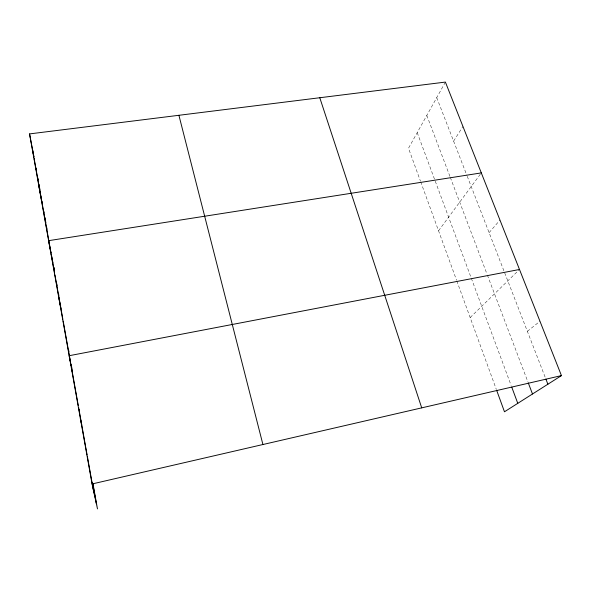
<?xml version="1.0" encoding="UTF-8"?>
<svg xmlns="http://www.w3.org/2000/svg" width="591" height="591" viewBox="0 0 591 591"><rect width="100%" height="100%" fill="white"/><g stroke="black" fill="none" stroke-linecap="round" stroke-linejoin="round"><path stroke-width="0.44" stroke-dasharray="2.96 2.22" d="M445.4 82.083L408.492 148.26L420.4 180.957M453.593 141.123L462.952 126.467M438.544 230.778L481.31 172.904M489.097 232.669L499.964 220.081M470.155 317.559L518.846 270.117M527.371 331.337L539.967 321.26M436.727 97.641L466.897 175.416M467.23 176.273L545.567 378.247M426.798 115.437L450.01 176.606M450.327 177.455L487.058 274.261M487.383 275.111L527.955 382.045M417.216 132.613L511.104 385.384M420.711 181.814L456.511 280.104M456.821 280.954L496.344 389.447"/><path stroke-width="0.89" d="M92.957 483.637L97.485 508.917L92.07 483.97L29.55 133.906L445.4 82.083L561.45 375.603L504.478 411.779L496.654 390.304M92.07 483.97L561.45 375.603M519.496 269.481L69.162 355.716L71.193 365.844L70.868 364.049M481.31 172.904L48.617 240.67L51.04 253.147L41.843 201.59M545.899 379.097L547.879 384.216M528.28 382.894L532.491 393.99M511.74 387.098L517.775 403.335M319.783 97.737L421.715 407.864M178.91 115.297L262.921 444.521M80.295 418.059L81.817 425.431M72.42 371.983L71.363 366.716L72.316 372.153M58.62 296.675L60.947 308.517M52.252 259.375L51.21 254.041L54.623 273.108M52.599 261.156L52.939 262.936M53.803 267.383L54.15 269.164L53.825 267.346M29.55 133.906L33.938 156.866M34.263 158.595L34.596 160.331M36.42 169.868L36.088 168.125L36.406 169.92M38.836 185.914L41.68 200.689L34.234 159.001M92.831 484.132L96.237 503.185M37.846 177.987L38.171 179.775M38.969 184.259L39.294 186.054M39.612 187.849L39.929 189.637M42.013 201.295L42.338 203.082M43.778 211.15L44.096 212.945M44.901 217.429L45.226 219.239M45.551 221.056L45.876 222.873M46.689 227.409L47.007 229.227M56.751 283.702L57.076 285.519M58.539 293.705L58.864 295.522M60.326 303.7L60.651 305.517M68.608 350.012L68.933 351.83M71.526 366.354L71.851 368.171M79.238 409.497L79.563 411.284M92.27 482.352L94.848 496.78M32.608 149.937L33.909 157.184M54.948 274.926L62.868 319.266M63.185 321.053L70.551 362.261M72.641 373.955L78.278 405.515M78.603 407.317L81.824 425.35M81.986 426.251L85.355 445.112M85.673 446.907L87.121 454.989M87.438 456.784L93.378 490.005"/></g></svg>
